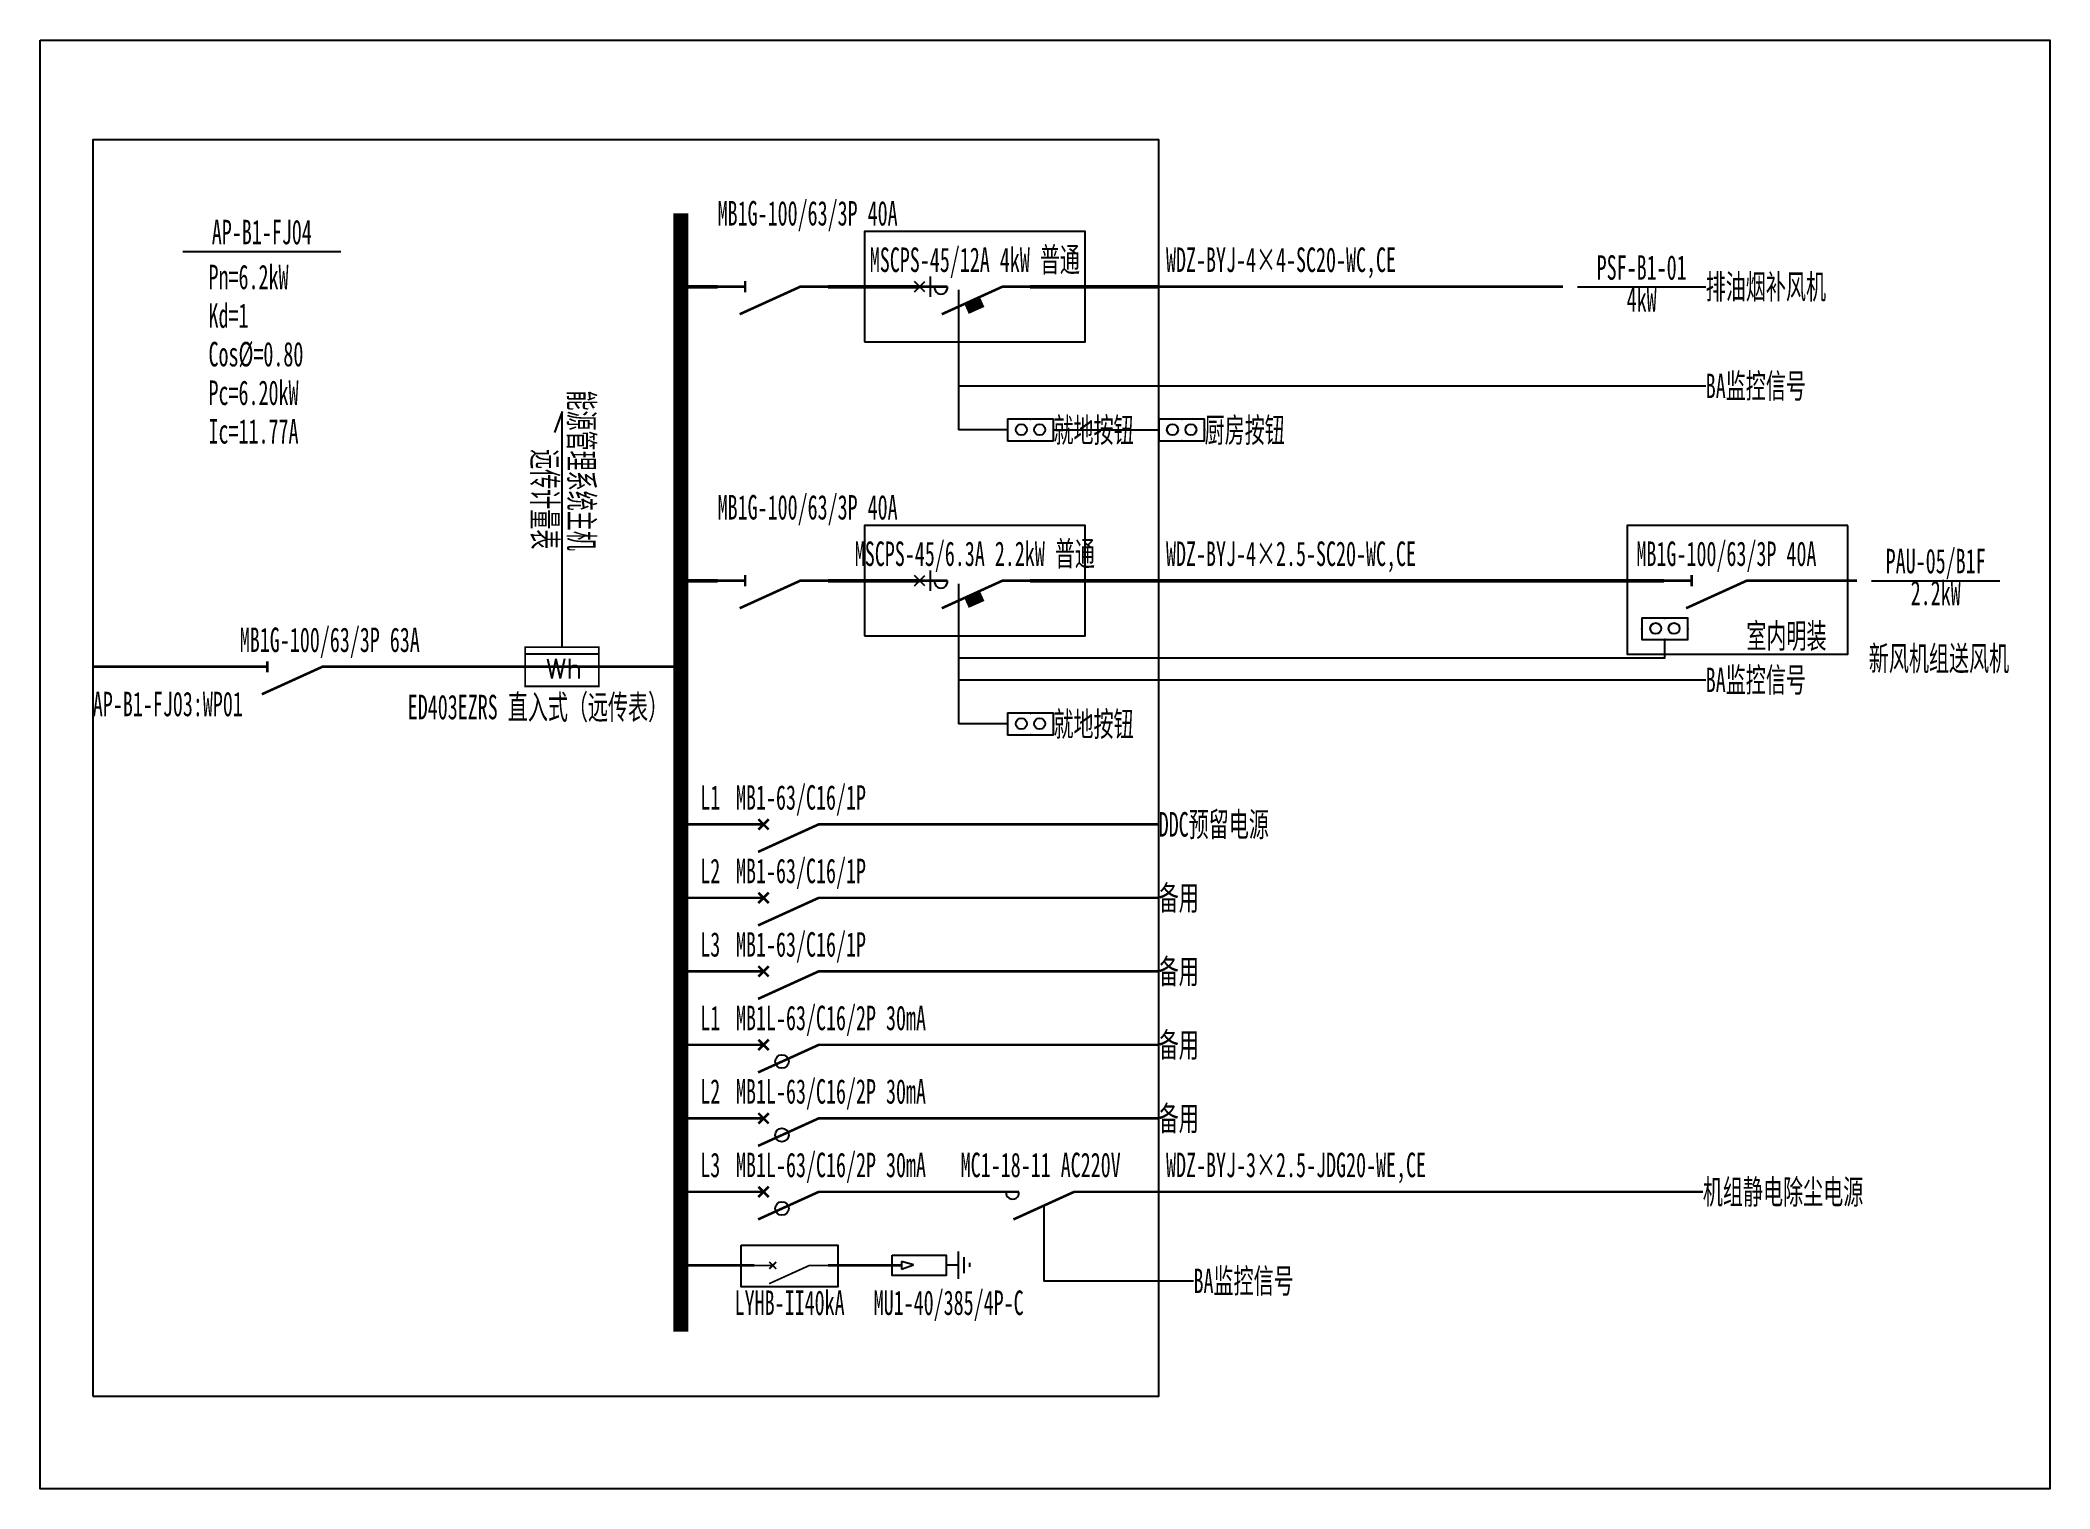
# Model space of a CAD drawing. Extents: x 1627621 to 1632542, y 419088 to 422635.
import ezdxf
from ezdxf.enums import TextEntityAlignment as Align

# ---------------------------------------------------------------- set-up
doc = ezdxf.new("R2010")
doc.units = 0
doc.header["$MEASUREMENT"] = 0
doc.layers.add('系统图', color=1, linetype='Continuous')
doc.styles.add('_SIMPLEX', font='simplex_.ttf', dxfattribs={"width": 0.6})
doc.styles.add('_TEL_DIM', font='', dxfattribs={"width": 0.8, "height": 3.5})
doc.styles.add('宋体', font='', dxfattribs={"width": 0.8, "height": 3.5})
doc.styles.get('_TEL_DIM').set_extended_font_data('SimSun')
doc.styles.get('宋体').set_extended_font_data('SimSun')

# ---------------------------------------------------------------- blocks, each defined once
blk = doc.blocks.new('$element$00000596')
at = {"const_width": 0.0233}
for points in [[(0, 0), (0, -0.25)], [(-0.25, -0.2), (0, -0.75), (0, -1)]]:
    blk.add_lwpolyline(points, dxfattribs=at)
blk.add_arc((-0.008, -0.192), 0.0589, 81.8699, 278.1301)
at = {"flags": 9}
blk.add_attdef('S', (0, 0), '', height=0.00000667, dxfattribs=at)
blk = doc.blocks.new('$element$00000492')
blk.add_line((0.173, 0), (0.173, -1))
at = {"const_width": 0.0233}
blk.add_lwpolyline([(-0.267, 0), (0.267, 0), (0.267, -1), (-0.267, -1), (-0.267, 0)], dxfattribs=at)
at = {"style": '_SIMPLEX'}
blk.add_text('Wh', height=0.2667, rotation=270, dxfattribs=at).set_placement((-0.161, -0.281))
at = {"flags": 9}
blk.add_attdef('S', (0, 0), '', height=0.00000667, dxfattribs=at)
blk.add_attdef('S', (0, 0), '', height=0.00000667, dxfattribs=at)
blk.add_attdef('S', (0, 0), '', height=0.00000667, dxfattribs=at)
blk = doc.blocks.new('$element$00000497')
at = {"const_width": 0.0233}
for points in [[(0, 0), (0, -0.25)], [(0, -1), (0, -0.75), (-0.25, -0.2)], [(-0.047, -0.297), (0.047, -0.203)], [(-0.047, -0.203), (0.047, -0.297)]]:
    blk.add_lwpolyline(points, dxfattribs=at)
at = {"flags": 9}
blk.add_attdef('S', (0, 0), '', height=0.00000667, dxfattribs=at)
blk = doc.blocks.new('$equip_U$00000079(zhangr-4109)')
for p, q in [((0.625, 0.292), (-0.625, 0.292)), ((-0.625, 0.292), (-0.625, -0.292)), ((0.625, -0.292), (0.625, 0.292)), ((-0.625, -0.292), (0.625, -0.292))]:
    blk.add_line(p, q)
at = {"const_width": 0.04}
blk.add_lwpolyline([(-0.625, 0.292), (-0.625, -0.292), (0.625, -0.292), (0.625, 0.292), (-0.625, 0.292), (-0.625, -0.292)], dxfattribs=at)
for centre in [(-0.25, 0.008), (0.25, 0.008)]:
    blk.add_circle(centre, 0.15)
for p in [(-0.625, 0), (0, 0.292), (0.625, 0), (0, -0.292)]:
    blk.add_point(p)
at = {"color": 7, "style": '_TEL_DIM', "flags": 1}
for tag in ['A', 'REMARK']:
    blk.add_attdef(tag, text='', height=0.00002, dxfattribs=at).set_placement((0, 0), align=Align.MIDDLE_CENTER)
blk = doc.blocks.new('$element$00000578')
at = {"const_width": 0.0233}
for points in [[(0, 0), (0, -0.25)], [(0, -1), (0, -0.75), (-0.25, -0.2)], [(-0.05, -0.25), (0.05, -0.25)]]:
    blk.add_lwpolyline(points, dxfattribs=at)
at = {"flags": 9}
blk.add_attdef('S', (0, 0), '', height=0.00000667, dxfattribs=at)
blk = doc.blocks.new('$element$00000496')
at = {"const_width": 0.0233}
for points in [[(0, 0), (0, -0.25)], [(-0.25, -0.2), (0, -0.75), (0, -1)]]:
    blk.add_lwpolyline(points, dxfattribs=at)
blk.add_arc((-0.008, -0.192), 0.0589, 81.8699, 278.1301)
at = {"flags": 9}
blk.add_attdef('S', (0, 0), '', height=0.00000667, dxfattribs=at)
blk = doc.blocks.new('$equip_U$00000086(maj01888)')
at = {"color": 2, "lineweight": 25}
for p, q in [((-0.141, -0.141), (0.141, 0.141)), ((0.141, -0.141), (-0.141, 0.141)), ((0.286, 0.273), (0.286, -0.273))]:
    blk.add_line(p, q, dxfattribs=at)
at = {"color": 2}
for p, q in [((1.235, -0.473), (1.625, -0.299)), ((1.243, -0.49), (1.633, -0.317)), ((1.251, -0.508), (1.64, -0.335)), ((1.259, -0.526), (1.648, -0.353)), ((1.267, -0.544), (1.656, -0.37)), ((1.275, -0.562), (1.664, -0.388)), ((1.283, -0.579), (1.672, -0.406)), ((1.291, -0.597), (1.68, -0.424)), ((1.298, -0.615), (1.688, -0.442)), ((1.306, -0.633), (1.696, -0.459)), ((1.314, -0.651), (1.704, -0.477)), ((1.322, -0.668), (1.712, -0.495)), ((1.33, -0.686), (1.72, -0.513)), ((1.338, -0.704), (1.728, -0.531))]:
    blk.add_line(p, q, dxfattribs=at)
at = {"const_width": 0.04}
blk.add_lwpolyline([(1.23, -0.462), (1.62, -0.288), (1.732, -0.541), (1.343, -0.715)], close=True, dxfattribs=at)
at = {"xscale": 3, "yscale": 3, "zscale": 3, "rotation": 90}
blk.add_blockref('$element$00000496', (0, 0), dxfattribs=at)
at = {"color": 7, "style": '_TEL_DIM', "flags": 1}
for tag in ['A', 'REMARK']:
    blk.add_attdef(tag, text='', height=0.00002, dxfattribs=at).set_placement((0, 0), align=Align.MIDDLE_CENTER)
blk = doc.blocks.new('$element$00000519')
at = {"const_width": 0.0233}
for points in [[(0, 0), (0, -0.25)], [(0, -1), (0, -0.75), (-0.25, -0.2)], [(-0.05, -0.25), (0.05, -0.25)]]:
    blk.add_lwpolyline(points, dxfattribs=at)
at = {"flags": 9}
blk.add_attdef('S', (0, 0), '', height=0.00000667, dxfattribs=at)
blk = doc.blocks.new('$element$00000525')
at = {"const_width": 0.0233}
for points in [[(0, 0), (0, -0.25)], [(-0.25, -0.2), (0, -0.75), (0, -1)], [(-0.047, -0.203), (0.047, -0.297)], [(0.047, -0.203), (-0.047, -0.297)]]:
    blk.add_lwpolyline(points, dxfattribs=at)
blk.add_circle((-0.151, -0.417), 0.0615)
at = {"flags": 9}
blk.add_attdef('S', (0, 0), '', height=0.00000667, dxfattribs=at)

msp = doc.modelspace()

# ---------------------------------------------------------------- linework, layer by layer
at = {"color": 0, "linetype": 'ByBlock'}
for p, q in [((1627970.9, 422117.4), (1628357.1, 422117.4)), ((1629869.9, 422023.6), (1629869.9, 421788.6)), ((1629869.9, 421788.6), (1631699.8, 421788.6)), ((1629990, 421680.6), (1629869.9, 421680.6)), ((1629869.9, 421303.6), (1629869.9, 421068.6)), ((1629869.9, 421068.6), (1631699.8, 421068.6)), ((1629990, 420960.6), (1629869.9, 420960.6)), ((1629869.2, 419669), (1629869.2, 419601.8)), ((1629759.4, 419636), (1629730.1, 419643.9)), ((1629730.1, 419643.9), (1629730.1, 419625.7)), ((1629730.1, 419625.2), (1629759.4, 419636)), ((1629839.9, 419635.8), (1629868, 419635.8)), ((1629883, 419655), (1629883, 419615.8)), ((1629896.7, 419640.6), (1629896.7, 419630.8))]:
    msp.add_line(p, q, dxfattribs=at)
at = {"color": 0, "linetype": 'ByBlock', "ltscale": 0.2}
for p, q in [((1628899.1, 421725.5), (1628880.6, 421674.7)), ((1628899.1, 421148.9), (1628899.1, 421725.5))]:
    msp.add_line(p, q, dxfattribs=at)
at = {"color": 3, "linetype": 'ByBlock'}
msp.add_line((1632106.1, 421311.6), (1632419.8, 421311.6), dxfattribs=at)
at = {"color": 0, "linetype": 'ByBlock'}
for points in [[(1627750.2, 419314.3), (1630360.2, 419314.3), (1630360.2, 422391.6), (1627750.2, 422391.6)], [(1629640.1, 421896.6), (1630180.1, 421896.6), (1630180.1, 422166.6), (1629640.1, 422166.6)], [(1629640.1, 421176.6), (1630180.1, 421176.6), (1630180.1, 421446.6), (1629640.1, 421446.6)], [(1632047.6, 421446.6), (1631507.6, 421446.6), (1631507.6, 421131.6), (1632047.6, 421131.6)], [(1629338.1, 419684.3), (1629574.8, 419684.3), (1629574.8, 419582.3), (1629338.1, 419582.3)], [(1629707.4, 419660), (1629840.1, 419660), (1629840.1, 419609.9), (1629707.4, 419609.9)]]:
    msp.add_lwpolyline(points, close=True, dxfattribs=at)
for points, const_width in [([(1629190.1, 422211.6), (1629190.1, 419472.7)], 36), ([(1629190.1, 422031.6), (1629280.1, 422031.6)], 9), ([(1629550.1, 422031.6), (1629775.1, 422031.6)], 9), ([(1630045.1, 422031.6), (1630360.1, 422031.6)], 9), ([(1630360.1, 422031.6), (1631350.1, 422031.6)], 6.3), ([(1629190.1, 421311.6), (1629280.1, 421311.6)], 9), ([(1629550.1, 421311.6), (1629775.1, 421311.6)], 9), ([(1631800.1, 421311.6), (1632070.1, 421311.6)], 6.3), ([(1627750.2, 421100.9), (1628110.1, 421100.9)], 6.3), ([(1628380.1, 421100.9), (1629190.1, 421100.9)], 6.3), ([(1629190.1, 420714.8), (1629325.1, 420714.8)], 6.3), ([(1629595.1, 420714.8), (1630360.2, 420714.8)], 6.3), ([(1629190.1, 420534.8), (1629325.1, 420534.8)], 6.3), ([(1629595.1, 420534.8), (1630360.2, 420534.8)], 6.3), ([(1629190.1, 420354.8), (1629325.1, 420354.8)], 6.3), ([(1629595.1, 420354.8), (1630360.2, 420354.8)], 6.3), ([(1629190.1, 420174.8), (1629325.1, 420174.8)], 6.3), ([(1629595.1, 420174.8), (1630360.2, 420174.8)], 6.3), ([(1629190.1, 419994.8), (1629325.1, 419994.8)], 6.3), ([(1629595.1, 419994.8), (1630360.2, 419994.8)], 6.3), ([(1629190.1, 419814.8), (1629325.1, 419814.8)], 6.3), ([(1629595.1, 419814.8), (1629950.5, 419814.8)], 6.3), ([(1630220.5, 419814.8), (1631692.7, 419814.8)], 6.3), ([(1629190.1, 419634.8), (1629370.2, 419634.8)], 6.3), ([(1629550.2, 419634.8), (1629730.1, 419634.8)], 6.3)]:
    msp.add_lwpolyline(points, dxfattribs=dict(at, const_width=const_width))
for points in [[(1631386.1, 422031.6), (1631699.8, 422031.6)], [(1629869.9, 421788.6), (1629869.9, 421680.6)], [(1630102.5, 421680.6), (1630360.2, 421680.6)], [(1629869.9, 421122.6), (1631599.9, 421122.6), (1631599.9, 421167.6)], [(1629869.9, 421068.6), (1629869.9, 420960.6)], [(1630078.7, 419781.1), (1630078.7, 419596.8), (1630445.5, 419596.8)]]:
    msp.add_lwpolyline(points, dxfattribs=at)
at = {"color": 3, "linetype": 'ByBlock', "const_width": 9}
msp.add_lwpolyline([(1630045.1, 421311.6), (1631597.6, 421311.6)], dxfattribs=at)
at = {"layer": '系统图'}
msp.add_lwpolyline([(1627621.3, 422635.2), (1632542.3, 422635.2), (1632542.3, 419087.6), (1627621.3, 419087.6)], close=True, dxfattribs=at)

# ---------------------------------------------------------------- block references
at = {"color": 0, "linetype": 'ByBlock', "rotation": 90}
for name, p, xscale, yscale, zscale in [('$element$00000578', (1629280.1, 422031.6), 270, 270, 270), ('$element$00000578', (1629280.1, 421311.6), 270, 270, 270), ('$element$00000519', (1631597.6, 421311.6), 270, 270, 270), ('$element$00000492', (1628809.1, 421100.9), 180, 180, 180), ('$element$00000519', (1628110.1, 421100.9), 270, 270, 270), ('$element$00000497', (1629325.1, 420714.8), 270, 270, 270), ('$element$00000497', (1629325.1, 420534.8), 270, 270, 270), ('$element$00000497', (1629325.1, 420534.8), 270, 270, 270), ('$element$00000497', (1629325.1, 420354.8), 270, 270, 270), ('$element$00000497', (1629325.1, 420354.8), 270, 270, 270), ('$element$00000525', (1629325.1, 420174.8), 270, 270, 270), ('$element$00000525', (1629325.1, 419994.8), 270, 270, 270), ('$element$00000525', (1629325.1, 419814.8), 270, 270, 270), ('$element$00000596', (1629950.5, 419814.8), 270, 270, 270), ('$element$00000497', (1629370.2, 419634.8), 180, 180, 180)]:
    msp.add_blockref(name, p, dxfattribs=dict(at, xscale=xscale, yscale=yscale, zscale=zscale))
at = {"color": 0, "linetype": 'ByBlock'}
for name, p, xscale, yscale, zscale in [('$equip_U$00000086(maj01888)', (1629775.1, 422031.6), 90, 90, 90), ('$equip_U$00000079(zhangr-4109)', (1630046.3, 421680.6), 89.99999999999997, 89.99999999999997, 89.99999999999997), ('$equip_U$00000079(zhangr-4109)', (1630416.5, 421680.6), 89.99999999999997, 89.99999999999997, 89.99999999999997), ('$equip_U$00000086(maj01888)', (1629775.1, 421311.6), 90, 90, 90), ('$equip_U$00000079(zhangr-4109)', (1631599.9, 421193.9), 89.99999999999997, 89.99999999999997, 89.99999999999997), ('$equip_U$00000079(zhangr-4109)', (1630046.3, 420960.6), 89.99999999999997, 89.99999999999997, 89.99999999999997)]:
    msp.add_blockref(name, p, dxfattribs=dict(at, xscale=xscale, yscale=yscale, zscale=zscale))

# ---------------------------------------------------------------- texts
at = {"color": 31, "linetype": 'ByBlock', "style": '宋体', "width": 0.6}
for p in [(1629280.1, 422163.4), (1629280.1, 421443.4), (1631530.1, 421329.6)]:
    msp.add_text('MB1G-100/63/3P 40A', height=60, dxfattribs=at).set_placement(p, align=Align.BOTTOM_LEFT)
at = {"color": 0, "linetype": 'ByBlock', "style": '宋体', "width": 0.6}
for s, p in [('AP-B1-FJ04', (1628164, 422117.4)), ('PSF-B1-01', (1631542.9, 422030.6)), ('L1', (1629262.1, 420732.8)), ('L2', (1629262.1, 420552.8)), ('L3', (1629262.1, 420372.8)), ('L1', (1629262.1, 420192.8)), ('L2', (1629262.1, 420012.8)), ('L3', (1629262.1, 419832.8))]:
    msp.add_text(s, height=60, dxfattribs=at).set_placement(p, align=Align.BOTTOM_CENTER)
at = {"color": 4, "linetype": 'ByBlock', "style": '宋体', "width": 0.6}
for s, p in [('MSCPS-45/12A 4kW 普通', (1629910.1, 422049.6)), ('MSCPS-45/6.3A 2.2kW 普通', (1629910.1, 421329.6))]:
    msp.add_text(s, height=60, dxfattribs=at).set_placement(p, align=Align.BOTTOM_CENTER)
at = {"color": 0, "linetype": 'ByBlock', "style": '宋体', "width": 0.6}
for s, p in [('WDZ-BYJ-4×4-SC20-WC,CE', (1630378.1, 422049.6)), ('AP-B1-FJ03:WP01', (1627750.2, 420961.6)), ('WDZ-BYJ-3×2.5-JDG20-WE,CE', (1630378.2, 419832.8))]:
    msp.add_text(s, height=60, dxfattribs=at).set_placement(p, align=Align.BOTTOM_LEFT)
for s, p in [('Pn=6.2kW', (1628033.5, 422025.4)), ('Kd=1', (1628033.5, 421930.9)), ('Cos%%C=0.80', (1628033.5, 421836.4)), ('Pc=6.20kW', (1628033.5, 421741.9)), ('Ic=11.77A', (1628033.5, 421647.4))]:
    msp.add_text(s, height=60, dxfattribs=at).set_placement(p)
msp.add_text('4kW', height=60, dxfattribs=at).set_placement((1631542.9, 422030.6), align=Align.TOP_CENTER)
for s, p in [('排油烟补风机', (1631699.8, 422031.6)), ('BA监控信号', (1631699.8, 421788.6)), ('就地按钮', (1630102.5, 421680.6)), ('厨房按钮', (1630472.7, 421680.6)), ('室内明装', (1631799.2, 421176.5)), ('新风机组送风机', (1632099.1, 421121.3)), ('BA监控信号', (1631699.8, 421068.6)), ('就地按钮', (1630102.5, 420960.6)), ('DDC预留电源', (1630360.2, 420714.8)), ('备用', (1630360.2, 420534.8)), ('备用', (1630360.2, 420354.8)), ('备用', (1630360.2, 420174.8)), ('备用', (1630360.2, 419994.8)), ('机组静电除尘电源', (1631692.7, 419814.8))]:
    msp.add_text(s, height=60, dxfattribs=at).set_placement(p, align=Align.MIDDLE_LEFT)
for s, p in [('能源管理系统主机', (1628899.1, 421384.6)), ('远传计量表', (1628809.1, 421388.2))]:
    msp.add_text(s, height=60, rotation=270, dxfattribs=at).set_placement(p, align=Align.BOTTOM_RIGHT)
at = {"color": 3, "linetype": 'ByBlock', "style": '宋体', "width": 0.6}
for s, p in [('WDZ-BYJ-4×2.5-SC20-WC,CE', (1630378.1, 421329.6)), ('MB1L-63/C16/2P 30mA', (1629325.1, 420192.8)), ('MB1L-63/C16/2P 30mA', (1629325.1, 420012.8)), ('MB1L-63/C16/2P 30mA', (1629325.1, 419832.8))]:
    msp.add_text(s, height=60, dxfattribs=at).set_placement(p, align=Align.BOTTOM_LEFT)
msp.add_text('PAU-05/B1F', height=60, dxfattribs=at).set_placement((1632262.9, 421311.6), align=Align.BOTTOM_CENTER)
msp.add_text('2.2kW', height=60, dxfattribs=at).set_placement((1632262.9, 421311.6), align=Align.TOP_CENTER)
at = {"color": 110, "linetype": 'ByBlock', "style": '宋体', "width": 0.6}
msp.add_text('MB1G-100/63/3P 63A', height=60, dxfattribs=at).set_placement((1628110.1, 421118.9), align=Align.BOTTOM_LEFT)
at = {"color": 2, "linetype": 'ByBlock', "style": '宋体', "width": 0.6}
msp.add_text('ED403EZRS 直入式（远传表）', height=60, dxfattribs=at).set_placement((1628840.2, 421032.1), align=Align.TOP_CENTER)
at = {"color": 1, "linetype": 'ByBlock', "style": '宋体', "width": 0.6}
for p in [(1629325.1, 420732.8), (1629325.1, 420552.8), (1629325.1, 420372.8)]:
    msp.add_text('MB1-63/C16/1P', height=60, dxfattribs=at).set_placement(p, align=Align.BOTTOM_LEFT)
at = {"color": 4, "linetype": 'ByBlock', "style": '宋体', "width": 0.6}
msp.add_text('MC1-18-11 AC220V', height=60, dxfattribs=at).set_placement((1629875.4, 419832.8), align=Align.BOTTOM_LEFT)
at = {"color": 0, "linetype": 'ByBlock', "style": '宋体', "width": 0.6}
msp.add_text('BA监控信号', height=60, rotation=0, dxfattribs=at).set_placement((1630445.5, 419596.8), align=Align.MIDDLE_LEFT)
at = {"color": 40, "linetype": 'ByBlock', "style": '宋体', "width": 0.6}
msp.add_text('LYHB-II40kA', height=60, dxfattribs=at).set_placement((1629456.5, 419573.3), align=Align.TOP_CENTER)
at = {"color": 30, "linetype": 'ByBlock', "style": '宋体', "width": 0.6}
msp.add_text('MU1-40/385/4P-C', height=60, dxfattribs=at).set_placement((1629845.9, 419573.3), align=Align.TOP_CENTER)
at = {"color": 0, "linetype": 'ByBlock', "style": '_TEL_DIM', "flags": 1}
msp.add_attdef('S', text='静止电能发声器', height=0.0018, dxfattribs=at).set_placement((1628398.1, 419516.7), align=Align.MIDDLE_CENTER)

doc.saveas('drawing.dxf')
